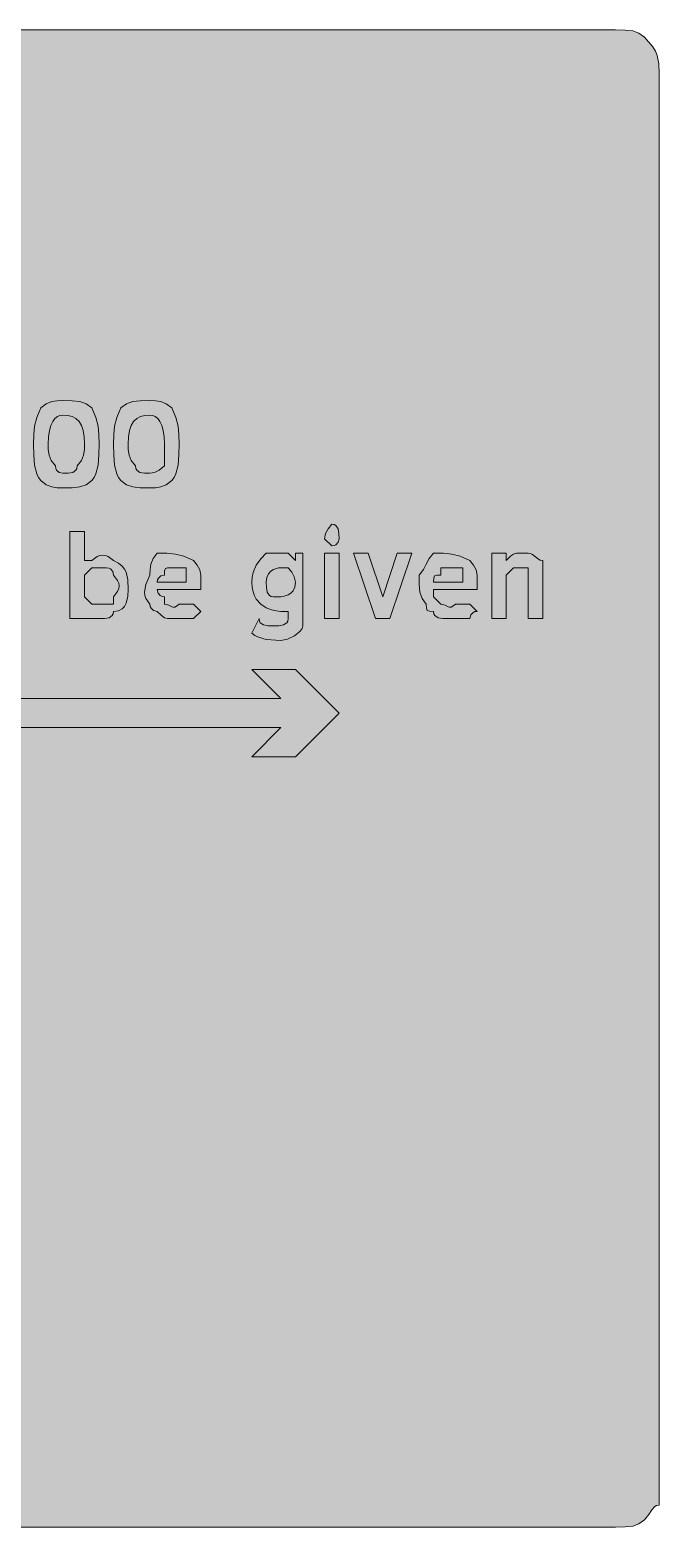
# Model space of a CAD drawing. Header units: metres. Extents: x 10 to 558, y 11 to 258.
# Drawn here: x 454.4 to 558.1, y 11.3 to 258.5 of the extents above; entities that cross this region are included whole.
import ezdxf

# ---------------------------------------------------------------- set-up
doc = ezdxf.new("R2010")
doc.units = ezdxf.units.M
for name, color, linetype, true_color in [('FILL_FIREBRICK_C36B00', 7, 'Continuous', 0xc36b00), ('FILL_WHITE_FFFFFF', 7, 'Continuous', 0xffffff), ('STROKE_WHITE_FFFFFF', 7, 'Continuous', 0xffffff)]:
    doc.layers.add(name, color=color, linetype=linetype, true_color=true_color)

msp = doc.modelspace()

# ---------------------------------------------------------------- hatches: boundary and pattern name
at = {"layer": 'FILL_FIREBRICK_C36B00', "true_color": 0xc36b00}
h = msp.add_hatch(color=7, dxfattribs=at)
h.dxf.hatch_style = 1
h.paths.add_polyline_path([(552.54, 258.46), (553.8, 258.33), (554.83, 257.97), (555.75, 257.28), (557.14, 255.67), (557.56, 254.96), (557.85, 254.28), (558.11, 252.89), (558.15, 251.28), (558.15, 18.48), (558.15, 14.88), (557.75, 14.83), (557.44, 14.67), (556.95, 14.13), (556.46, 13.36), (555.75, 12.48), (554.83, 11.79), (553.8, 11.43), (552.54, 11.3), (550.95, 11.28), (16.95, 11.28), (13.35, 11.28), (12.6, 11.88), (11.83, 12.29), (10.95, 12.48), (10.26, 14.09), (9.9, 15.48), (9.77, 16.87), (9.75, 18.48), (9.75, 251.28), (9.75, 254.88), (10.35, 255.63), (10.76, 256.4), (10.95, 257.28), (11.83, 257.47), (12.6, 257.88), (13.35, 258.48), (16.95, 258.48), (550.95, 258.48), (552.54, 258.46)])
at = {"layer": 'FILL_WHITE_FFFFFF', "true_color": 0xffffff}
h = msp.add_hatch(color=7, dxfattribs=at)
h.dxf.hatch_style = 1
h.paths.add_polyline_path([(455.1, 193.08), (455.46, 194.47), (456.15, 196.08), (457.05, 196.77), (457.95, 197.13), (458.85, 197.26), (459.75, 197.28), (461.34, 197.26), (462.6, 197.13), (463.63, 196.77), (464.55, 196.08), (465.24, 194.47), (465.6, 193.08), (465.73, 191.69), (465.75, 190.08), (465.73, 188.3), (465.6, 186.63), (465.24, 185.19), (464.95, 184.58), (464.55, 184.08), (463.63, 183.39), (462.6, 183.03), (461.34, 182.9), (459.75, 182.88), (458.85, 182.9), (457.95, 183.03), (457.05, 183.39), (456.15, 184.08), (455.75, 184.58), (455.46, 185.19), (455.1, 186.63), (454.97, 188.3), (454.95, 190.08), (454.97, 191.69), (455.1, 193.08)])
h.paths.add_polyline_path([(461.4, 185.43), (461.94, 185.79), (462.1, 186.08), (462.15, 186.48), (462.84, 187.38), (463.2, 188.28), (463.33, 189.18), (463.35, 190.08), (463.29, 191.32), (463.12, 192.35), (462.84, 193.18), (462.45, 193.83), (461.94, 194.31), (461.32, 194.64), (460.59, 194.82), (459.75, 194.88), (459.3, 194.82), (458.87, 194.64), (458.46, 194.31), (458.1, 193.83), (457.79, 193.18), (457.56, 192.35), (457.4, 191.32), (457.35, 190.08), (457.37, 189.18), (457.5, 188.28), (457.86, 187.38), (458.55, 186.48), (458.6, 186.08), (458.74, 185.79), (459.15, 185.43), (459.75, 185.28), (460.63, 185.3), (461.4, 185.43)], flags=16)
h = msp.add_hatch(color=7, dxfattribs=at)
h.dxf.hatch_style = 1
h.paths.add_polyline_path([(468.3, 193.08), (468.66, 194.47), (469.35, 196.08), (470.27, 196.77), (471.3, 197.13), (472.56, 197.26), (474.15, 197.28), (475.05, 197.26), (475.95, 197.13), (476.85, 196.77), (477.75, 196.08), (478.44, 194.47), (478.8, 193.08), (478.93, 191.69), (478.95, 190.08), (478.93, 188.3), (478.8, 186.63), (478.44, 185.19), (478.15, 184.58), (477.75, 184.08), (476.85, 183.39), (475.95, 183.03), (475.05, 182.9), (474.15, 182.88), (472.56, 182.9), (471.3, 183.03), (470.27, 183.39), (469.35, 184.08), (468.95, 184.58), (468.66, 185.19), (468.3, 186.63), (468.17, 188.3), (468.15, 190.08), (468.17, 191.69), (468.3, 193.08)])
h.paths.add_polyline_path([(475.67, 185.79), (476.55, 186.48), (476.55, 190.08), (476.5, 191.32), (476.34, 192.35), (476.11, 193.18), (475.8, 193.83), (475.44, 194.31), (475.03, 194.64), (474.6, 194.82), (474.15, 194.88), (473.31, 194.82), (472.58, 194.64), (471.96, 194.31), (471.45, 193.83), (471.06, 193.18), (470.78, 192.35), (470.61, 191.32), (470.55, 190.08), (470.57, 189.18), (470.7, 188.28), (471.06, 187.38), (471.75, 186.48), (471.8, 186.08), (471.96, 185.79), (472.5, 185.43), (473.27, 185.3), (474.15, 185.28), (474.9, 185.43), (475.67, 185.79)], flags=16)
h = msp.add_hatch(color=7, dxfattribs=at)
h.dxf.hatch_style = 1
h.paths.add_polyline_path([(465.9, 171.72), (466.35, 171.78), (466.8, 171.72), (467.25, 171.55), (468.15, 170.88), (468.94, 170.43), (469.54, 169.96), (469.96, 169.47), (470.25, 168.93), (470.51, 167.67), (470.55, 166.08), (470.51, 165.01), (470.25, 163.83), (469.96, 163.3), (469.54, 162.87), (468.94, 162.59), (468.15, 162.48), (468.1, 162.08), (467.94, 161.79), (467.4, 161.43), (466.63, 161.3), (465.75, 161.28), (464.55, 161.28), (463.35, 161.28), (460.95, 161.28), (460.95, 175.68), (463.35, 175.68), (463.35, 172.08), (463.35, 170.88), (464.55, 170.88), (465.45, 171.55), (465.9, 171.72)])
h.paths.add_polyline_path([(468.15, 164.88), (468.82, 165.78), (468.99, 166.23), (469.05, 166.68), (468.99, 167.13), (468.82, 167.58), (468.15, 168.48), (468, 169.08), (467.64, 169.49), (467.35, 169.63), (466.95, 169.68), (464.55, 169.68), (463.35, 168.48), (463.35, 167.28), (463.35, 166.08), (463.35, 164.88), (464.55, 163.68), (466.95, 163.68), (468.15, 163.68), (468.15, 164.88)], flags=16)
h = msp.add_hatch(color=7, dxfattribs=at)
h.dxf.hatch_style = 1
h.paths.add_polyline_path([(505.2, 173.88), (504.84, 173.47), (504.55, 173.33), (504.15, 173.28), (502.95, 174.48), (503.14, 175.36), (503.55, 176.13), (504.15, 176.88), (504.55, 176.83), (504.84, 176.67), (505.2, 176.13), (505.33, 175.36), (505.35, 174.48), (505.2, 173.88)])
h = msp.add_hatch(color=7, dxfattribs=at)
h.dxf.hatch_style = 1
h.paths.add_polyline_path([(476.55, 161.43), (476.06, 161.79), (475.35, 162.48), (474.75, 162.63), (474.34, 162.99), (474.2, 163.28), (474.15, 163.68), (473.48, 164.6), (473.31, 165.09), (473.25, 165.63), (473.48, 166.89), (474.15, 168.48), (474.17, 169.38), (474.3, 170.28), (474.66, 171.18), (475.35, 172.08), (476.96, 172.06), (478.35, 171.93), (479.74, 171.57), (481.35, 170.88), (481.95, 170.13), (482.36, 169.36), (482.55, 168.48), (482.55, 166.08), (475.35, 166.08), (475.5, 165.48), (475.86, 165.07), (476.15, 164.93), (476.55, 164.88), (476.55, 163.68), (477.26, 163.51), (477.75, 163.23), (477.98, 163.15), (478.24, 163.17), (478.55, 163.34), (478.95, 163.68), (481.35, 163.68), (482.55, 162.48), (481.35, 161.28), (477.75, 161.28), (477.04, 161.3), (476.55, 161.43)])
h.paths.add_polyline_path([(480.15, 169.68), (478.95, 169.68), (477.75, 169.68), (477.06, 169.66), (476.7, 169.53), (476.57, 169.17), (476.55, 168.48), (475.95, 168.33), (475.54, 167.97), (475.4, 167.68), (475.35, 167.28), (480.15, 167.28), (480.15, 169.68)], flags=16)
h = msp.add_hatch(color=7, dxfattribs=at)
h.dxf.hatch_style = 1
h.paths.add_polyline_path([(499.35, 172.08), (499.35, 161.28), (499.35, 160.08), (499.24, 159.63), (498.96, 159.2), (498, 158.43), (496.82, 157.89), (495.75, 157.68), (493.35, 157.83), (492.04, 158.19), (491.45, 158.48), (490.95, 158.88), (492.15, 161.28), (492.2, 160.88), (492.36, 160.59), (492.9, 160.23), (493.67, 160.1), (494.55, 160.08), (495.43, 160.1), (496.2, 160.23), (496.74, 160.59), (496.9, 160.88), (496.95, 161.28), (496.95, 162.48), (495.75, 162.48), (495, 162.55), (494.23, 162.73), (493.35, 163.08), (492.47, 163.65), (491.7, 164.5), (491.39, 165.05), (491.16, 165.7), (491, 166.44), (490.95, 167.28), (491, 168.13), (491.16, 168.87), (491.7, 170.13), (492.47, 171.16), (493.35, 172.08), (495.75, 172.08), (496.95, 172.08), (498.15, 170.88), (498.15, 172.08), (499.35, 172.08)])
h.paths.add_polyline_path([(494.55, 169.38), (494.11, 169.09), (493.72, 168.67), (493.45, 168.07), (493.35, 167.28), (493.37, 166.4), (493.5, 165.63), (493.86, 165.09), (494.15, 164.93), (494.55, 164.88), (495.75, 164.88), (496.13, 164.92), (496.95, 165.18), (497.39, 165.47), (497.77, 165.89), (498.05, 166.49), (498.15, 167.28), (497.96, 168.16), (497.55, 168.93), (496.95, 169.68), (495.75, 169.68), (495.37, 169.64), (494.55, 169.38)], flags=16)
h = msp.add_hatch(color=7, dxfattribs=at)
h.dxf.hatch_style = 1
h.paths.add_polyline_path([(502.95, 161.28), (502.95, 172.08), (505.35, 172.08), (505.35, 161.28), (502.95, 161.28)])
h = msp.add_hatch(color=7, dxfattribs=at)
h.dxf.hatch_style = 1
h.paths.add_polyline_path([(517.35, 172.08), (513.75, 161.28), (511.35, 161.28), (507.75, 172.08), (510.15, 172.08), (512.55, 164.88), (514.95, 172.08), (517.35, 172.08)])
h = msp.add_hatch(color=7, dxfattribs=at)
h.dxf.hatch_style = 1
h.paths.add_polyline_path([(521.7, 161.43), (521.16, 161.79), (521, 162.08), (520.95, 162.48), (520.26, 162.5), (519.9, 162.63), (519.77, 162.99), (519.75, 163.68), (519.06, 164.6), (518.7, 165.63), (518.57, 166.89), (518.55, 168.48), (519.26, 169.38), (519.75, 170.28), (520.24, 171.18), (520.95, 172.08), (522.56, 172.06), (523.95, 171.93), (525.34, 171.57), (526.95, 170.88), (527.55, 170.13), (527.96, 169.36), (528.15, 168.48), (528.15, 166.08), (520.95, 166.08), (520.95, 164.88), (522.15, 163.68), (522.86, 163.51), (523.35, 163.23), (523.58, 163.15), (523.84, 163.17), (524.15, 163.34), (524.55, 163.68), (525.75, 163.68), (526.95, 163.68), (528.15, 162.48), (527.75, 162.43), (527.46, 162.29), (527.1, 161.88), (526.95, 161.28), (523.35, 161.28), (522.47, 161.3), (521.7, 161.43)])
h.paths.add_polyline_path([(525.75, 169.68), (524.55, 169.68), (522.15, 169.68), (522.15, 168.48), (521.46, 168.46), (521.1, 168.33), (520.97, 167.97), (520.95, 167.28), (525.75, 167.28), (525.75, 169.68)], flags=16)
h = msp.add_hatch(color=7, dxfattribs=at)
h.dxf.hatch_style = 1
h.paths.add_polyline_path([(534.15, 169.68), (532.95, 168.48), (532.95, 161.28), (530.55, 161.28), (530.55, 172.08), (532.95, 172.08), (532.95, 170.88), (533.66, 171.57), (534.15, 171.93), (534.64, 172.06), (535.35, 172.08), (536.55, 172.08), (536.95, 172.03), (537.26, 171.89), (537.75, 171.48), (538.24, 171.07), (538.55, 170.93), (538.95, 170.88), (538.95, 168.48), (538.95, 161.28), (536.55, 161.28), (536.55, 168.48), (536.55, 169.68), (535.35, 169.68), (534.15, 169.68)])
h = msp.add_hatch(color=7, dxfattribs=at)
h.dxf.hatch_style = 1
h.paths.add_polyline_path([(490.95, 152.88), (498.15, 152.88), (505.35, 145.68), (498.15, 138.48), (490.95, 138.48), (495.75, 143.28), (62.55, 143.28), (62.55, 148.08), (495.75, 148.08), (490.95, 152.88)])

# ---------------------------------------------------------------- linework, layer by layer
at = {"layer": 'FILL_FIREBRICK_C36B00', "lineweight": 0, "true_color": 0xc36b00}
msp.add_lwpolyline([(16.95, 258.48), (550.95, 258.48), (552.54, 258.46), (553.8, 258.33), (554.83, 257.97), (555.75, 257.28), (557.14, 255.67), (557.56, 254.96), (557.85, 254.28), (558.11, 252.89), (558.15, 251.28), (558.15, 18.48), (558.15, 14.88), (557.75, 14.83), (557.44, 14.67), (556.95, 14.13), (556.46, 13.36), (555.75, 12.48), (554.83, 11.79), (553.8, 11.43), (552.54, 11.3), (550.95, 11.28), (16.95, 11.28)], dxfattribs=at)
at = {"layer": 'FILL_WHITE_FFFFFF', "lineweight": 0, "true_color": 0xffffff}
for points in [[(455.1, 193.08), (455.46, 194.47), (456.15, 196.08), (457.05, 196.77), (457.95, 197.13), (458.85, 197.26), (459.75, 197.28), (461.34, 197.26), (462.6, 197.13), (463.63, 196.77), (464.55, 196.08), (465.24, 194.47), (465.6, 193.08), (465.73, 191.69), (465.75, 190.08), (465.73, 188.3), (465.6, 186.63), (465.24, 185.19), (464.95, 184.58), (464.55, 184.08), (463.63, 183.39), (462.6, 183.03), (461.34, 182.9), (459.75, 182.88), (458.85, 182.9), (457.95, 183.03), (457.05, 183.39), (456.15, 184.08), (455.75, 184.58), (455.46, 185.19), (455.1, 186.63), (454.97, 188.3), (454.95, 190.08), (454.97, 191.69)], [(468.3, 193.08), (468.66, 194.47), (469.35, 196.08), (470.27, 196.77), (471.3, 197.13), (472.56, 197.26), (474.15, 197.28), (475.05, 197.26), (475.95, 197.13), (476.85, 196.77), (477.75, 196.08), (478.44, 194.47), (478.8, 193.08), (478.93, 191.69), (478.95, 190.08), (478.93, 188.3), (478.8, 186.63), (478.44, 185.19), (478.15, 184.58), (477.75, 184.08), (476.85, 183.39), (475.95, 183.03), (475.05, 182.9), (474.15, 182.88), (472.56, 182.9), (471.3, 183.03), (470.27, 183.39), (469.35, 184.08), (468.95, 184.58), (468.66, 185.19), (468.3, 186.63), (468.17, 188.3), (468.15, 190.08), (468.17, 191.69)], [(461.4, 185.43), (461.94, 185.79), (462.1, 186.08), (462.15, 186.48), (462.84, 187.38), (463.2, 188.28), (463.33, 189.18), (463.35, 190.08), (463.29, 191.32), (463.12, 192.35), (462.84, 193.18), (462.45, 193.83), (461.94, 194.31), (461.32, 194.64), (460.59, 194.82), (459.75, 194.88), (459.3, 194.82), (458.87, 194.64), (458.46, 194.31), (458.1, 193.83), (457.79, 193.18), (457.56, 192.35), (457.4, 191.32), (457.35, 190.08), (457.37, 189.18), (457.5, 188.28), (457.86, 187.38), (458.55, 186.48), (458.6, 186.08), (458.74, 185.79), (459.15, 185.43), (459.75, 185.28), (460.63, 185.3)], [(475.67, 185.79), (476.55, 186.48), (476.55, 190.08), (476.5, 191.32), (476.34, 192.35), (476.11, 193.18), (475.8, 193.83), (475.44, 194.31), (475.03, 194.64), (474.6, 194.82), (474.15, 194.88), (473.31, 194.82), (472.58, 194.64), (471.96, 194.31), (471.45, 193.83), (471.06, 193.18), (470.78, 192.35), (470.61, 191.32), (470.55, 190.08), (470.57, 189.18), (470.7, 188.28), (471.06, 187.38), (471.75, 186.48), (471.8, 186.08), (471.96, 185.79), (472.5, 185.43), (473.27, 185.3), (474.15, 185.28), (474.9, 185.43)], [(465.9, 171.72), (466.35, 171.78), (466.8, 171.72), (467.25, 171.55), (468.15, 170.88), (468.94, 170.43), (469.54, 169.96), (469.96, 169.47), (470.25, 168.93), (470.51, 167.67), (470.55, 166.08), (470.51, 165.01), (470.25, 163.83), (469.96, 163.3), (469.54, 162.87), (468.94, 162.59), (468.15, 162.48), (468.1, 162.08), (467.94, 161.79), (467.4, 161.43), (466.63, 161.3), (465.75, 161.28), (464.55, 161.28), (463.35, 161.28), (460.95, 161.28), (460.95, 175.68), (463.35, 175.68), (463.35, 172.08), (463.35, 170.88), (464.55, 170.88), (465.45, 171.55)], [(505.2, 173.88), (504.84, 173.47), (504.55, 173.33), (504.15, 173.28), (502.95, 174.48), (503.14, 175.36), (503.55, 176.13), (504.15, 176.88), (504.55, 176.83), (504.84, 176.67), (505.2, 176.13), (505.33, 175.36), (505.35, 174.48)], [(476.55, 161.43), (476.06, 161.79), (475.35, 162.48), (474.75, 162.63), (474.34, 162.99), (474.2, 163.28), (474.15, 163.68), (473.48, 164.6), (473.31, 165.09), (473.25, 165.63), (473.48, 166.89), (474.15, 168.48), (474.17, 169.38), (474.3, 170.28), (474.66, 171.18), (475.35, 172.08), (476.96, 172.06), (478.35, 171.93), (479.74, 171.57), (481.35, 170.88), (481.95, 170.13), (482.36, 169.36), (482.55, 168.48), (482.55, 166.08), (475.35, 166.08), (475.5, 165.48), (475.86, 165.07), (476.15, 164.93), (476.55, 164.88), (476.55, 163.68), (477.26, 163.51), (477.75, 163.23), (477.98, 163.15), (478.24, 163.17), (478.55, 163.34), (478.95, 163.68), (481.35, 163.68), (482.55, 162.48), (481.35, 161.28), (477.75, 161.28), (477.04, 161.3)], [(499.35, 172.08), (499.35, 161.28), (499.35, 160.08), (499.24, 159.63), (498.96, 159.2), (498, 158.43), (496.82, 157.89), (495.75, 157.68), (493.35, 157.83), (492.04, 158.19), (491.45, 158.48), (490.95, 158.88), (492.15, 161.28), (492.2, 160.88), (492.36, 160.59), (492.9, 160.23), (493.67, 160.1), (494.55, 160.08), (495.43, 160.1), (496.2, 160.23), (496.74, 160.59), (496.9, 160.88), (496.95, 161.28), (496.95, 162.48), (495.75, 162.48), (495, 162.55), (494.23, 162.73), (493.35, 163.08), (492.47, 163.65), (491.7, 164.5), (491.39, 165.05), (491.16, 165.7), (491, 166.44), (490.95, 167.28), (491, 168.13), (491.16, 168.87), (491.7, 170.13), (492.47, 171.16), (493.35, 172.08), (495.75, 172.08), (496.95, 172.08), (498.15, 170.88), (498.15, 172.08)], [(502.95, 161.28), (502.95, 172.08), (505.35, 172.08), (505.35, 161.28)], [(517.35, 172.08), (513.75, 161.28), (511.35, 161.28), (507.75, 172.08), (510.15, 172.08), (512.55, 164.88), (514.95, 172.08)], [(521.7, 161.43), (521.16, 161.79), (521, 162.08), (520.95, 162.48), (520.26, 162.5), (519.9, 162.63), (519.77, 162.99), (519.75, 163.68), (519.06, 164.6), (518.7, 165.63), (518.57, 166.89), (518.55, 168.48), (519.26, 169.38), (519.75, 170.28), (520.24, 171.18), (520.95, 172.08), (522.56, 172.06), (523.95, 171.93), (525.34, 171.57), (526.95, 170.88), (527.55, 170.13), (527.96, 169.36), (528.15, 168.48), (528.15, 166.08), (520.95, 166.08), (520.95, 164.88), (522.15, 163.68), (522.86, 163.51), (523.35, 163.23), (523.58, 163.15), (523.84, 163.17), (524.15, 163.34), (524.55, 163.68), (525.75, 163.68), (526.95, 163.68), (528.15, 162.48), (527.75, 162.43), (527.46, 162.29), (527.1, 161.88), (526.95, 161.28), (523.35, 161.28), (522.47, 161.3)], [(534.15, 169.68), (532.95, 168.48), (532.95, 161.28), (530.55, 161.28), (530.55, 172.08), (532.95, 172.08), (532.95, 170.88), (533.66, 171.57), (534.15, 171.93), (534.64, 172.06), (535.35, 172.08), (536.55, 172.08), (536.95, 172.03), (537.26, 171.89), (537.75, 171.48), (538.24, 171.07), (538.55, 170.93), (538.95, 170.88), (538.95, 168.48), (538.95, 161.28), (536.55, 161.28), (536.55, 168.48), (536.55, 169.68), (535.35, 169.68)], [(468.15, 164.88), (468.82, 165.78), (468.99, 166.23), (469.05, 166.68), (468.99, 167.13), (468.82, 167.58), (468.15, 168.48), (468, 169.08), (467.64, 169.49), (467.35, 169.63), (466.95, 169.68), (464.55, 169.68), (463.35, 168.48), (463.35, 167.28), (463.35, 166.08), (463.35, 164.88), (464.55, 163.68), (466.95, 163.68), (468.15, 163.68)], [(480.15, 169.68), (478.95, 169.68), (477.75, 169.68), (477.06, 169.66), (476.7, 169.53), (476.57, 169.17), (476.55, 168.48), (475.95, 168.33), (475.54, 167.97), (475.4, 167.68), (475.35, 167.28), (480.15, 167.28)], [(494.55, 169.38), (494.11, 169.09), (493.72, 168.67), (493.45, 168.07), (493.35, 167.28), (493.37, 166.4), (493.5, 165.63), (493.86, 165.09), (494.15, 164.93), (494.55, 164.88), (495.75, 164.88), (496.13, 164.92), (496.95, 165.18), (497.39, 165.47), (497.77, 165.89), (498.05, 166.49), (498.15, 167.28), (497.96, 168.16), (497.55, 168.93), (496.95, 169.68), (495.75, 169.68), (495.37, 169.64)], [(525.75, 169.68), (524.55, 169.68), (522.15, 169.68), (522.15, 168.48), (521.46, 168.46), (521.1, 168.33), (520.97, 167.97), (520.95, 167.28), (525.75, 167.28)], [(490.95, 152.88), (498.15, 152.88), (505.35, 145.68), (498.15, 138.48), (490.95, 138.48), (495.75, 143.28), (62.55, 143.28), (62.55, 148.08), (495.75, 148.08)]]:
    msp.add_lwpolyline(points, close=True, dxfattribs=at)
at = {"layer": 'STROKE_WHITE_FFFFFF', "lineweight": 0, "true_color": 0xffffff}
msp.add_lwpolyline([(471.95, 193.52), (471.95, 193.52)], dxfattribs=at)
msp.add_lwpolyline([(471.95, 193.52), (471.95, 193.52)], dxfattribs=at)
msp.add_lwpolyline([(471.95, 193.52), (471.95, 193.52)], dxfattribs=at)
msp.add_lwpolyline([(471.95, 193.52), (471.95, 193.52)], dxfattribs=at)
msp.add_lwpolyline([(471.95, 193.52), (471.95, 193.52)], dxfattribs=at)
msp.add_lwpolyline([(471.95, 193.52), (471.95, 193.52)], dxfattribs=at)

doc.saveas('drawing.dxf')
